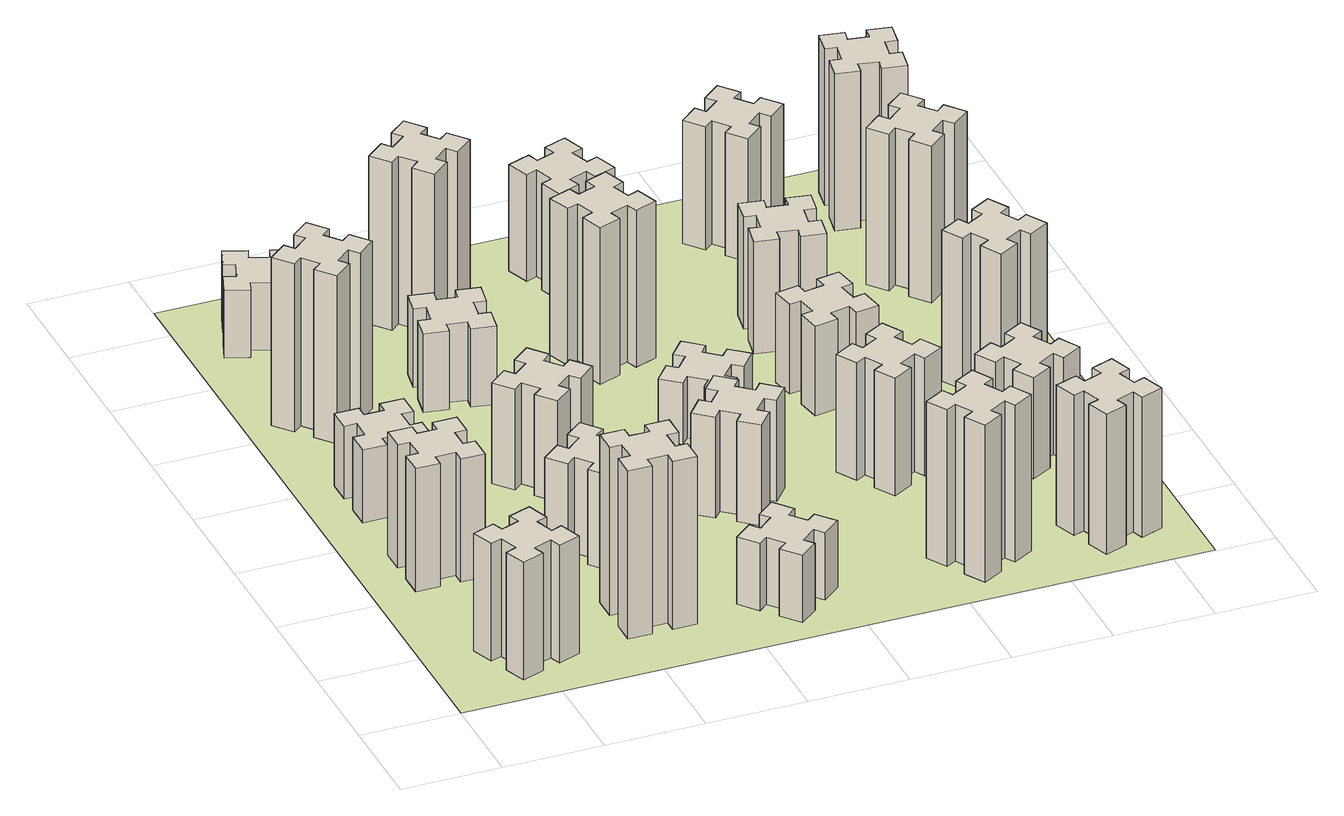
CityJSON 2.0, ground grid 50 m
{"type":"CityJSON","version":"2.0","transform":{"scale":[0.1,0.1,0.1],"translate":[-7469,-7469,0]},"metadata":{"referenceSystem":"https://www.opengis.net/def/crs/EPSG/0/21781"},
"CityObjects":{
"building1":{"type":"Building","attributes":{"class":"1000","function":"1000","usage":"1000","yearOfConstruction":2016,"roofType":"1000","measuredHeight":63,"storeysAboveGround":30,"storeysBelowGround":0},"geometry":[{"type":"Solid","lod":"1","boundaries":[[[[0,1,2,3,4,5,6,7,8,9,10,11,12,13,14,15,16,17,18,19]],[[17,16,20,21]],[[16,15,22,20]],[[15,14,23,22]],[[14,13,24,23]],[[13,12,25,24]],[[12,11,26,25]],[[11,10,27,26]],[[10,9,28,27]],[[9,8,29,28]],[[8,7,30,29]],[[7,6,31,30]],[[6,5,32,31]],[[5,4,33,32]],[[4,3,34,33]],[[3,2,35,34]],[[2,1,36,35]],[[1,0,37,36]],[[0,19,38,37]],[[19,18,39,38]],[[18,17,21,39]],[[24,25,26,27,28,29,30,31,32,33,34,35,36,37,38,39,21,20,22,23]]]]}]},
"building2":{"type":"Building","attributes":{"class":"1000","function":"1000","usage":"1000","yearOfConstruction":2016,"roofType":"1000","measuredHeight":66,"storeysAboveGround":30,"storeysBelowGround":0},"geometry":[{"type":"Solid","lod":"1","boundaries":[[[[40,41,42,43,44,45,46,47,48,49,50,51,52,53,54,55,56,57,58,59]],[[57,56,60,61]],[[56,55,62,60]],[[55,54,63,62]],[[54,53,64,63]],[[53,52,65,64]],[[52,51,66,65]],[[51,50,67,66]],[[50,49,68,67]],[[49,48,69,68]],[[48,47,70,69]],[[47,46,71,70]],[[46,45,72,71]],[[45,44,73,72]],[[44,43,74,73]],[[43,42,75,74]],[[42,41,76,75]],[[41,40,77,76]],[[40,59,78,77]],[[59,58,79,78]],[[58,57,61,79]],[[64,65,66,67,68,69,70,71,72,73,74,75,76,77,78,79,61,60,62,63]]]]}]},
"building3":{"type":"Building","attributes":{"class":"1000","function":"1000","usage":"1000","yearOfConstruction":2016,"roofType":"1000","measuredHeight":39,"storeysAboveGround":30,"storeysBelowGround":0},"geometry":[{"type":"Solid","lod":"1","boundaries":[[[[80,81,82,83,84,85,86,87,88,89,90,91,92,93,94,95,96,97,98,99]],[[97,96,100,101]],[[96,95,102,100]],[[95,94,103,102]],[[94,93,104,103]],[[93,92,105,104]],[[92,91,106,105]],[[91,90,107,106]],[[90,89,108,107]],[[89,88,109,108]],[[88,87,110,109]],[[87,86,111,110]],[[86,85,112,111]],[[85,84,113,112]],[[84,83,114,113]],[[83,82,115,114]],[[82,81,116,115]],[[81,80,117,116]],[[80,99,118,117]],[[99,98,119,118]],[[98,97,101,119]],[[104,105,106,107,108,109,110,111,112,113,114,115,116,117,118,119,101,100,102,103]]]]}]},
"building4":{"type":"Building","attributes":{"class":"1000","function":"1000","usage":"1000","yearOfConstruction":2016,"roofType":"1000","measuredHeight":90,"storeysAboveGround":30,"storeysBelowGround":0},"geometry":[{"type":"Solid","lod":"1","boundaries":[[[[120,121,122,123,124,125,126,127,128,129,130,131,132,133,134,135,136,137,138,139]],[[137,136,140,141]],[[136,135,142,140]],[[135,134,143,142]],[[134,133,144,143]],[[133,132,145,144]],[[132,131,146,145]],[[131,130,147,146]],[[130,129,148,147]],[[129,128,149,148]],[[128,127,150,149]],[[127,126,151,150]],[[126,125,152,151]],[[125,124,153,152]],[[124,123,154,153]],[[123,122,155,154]],[[122,121,156,155]],[[121,120,157,156]],[[120,139,158,157]],[[139,138,159,158]],[[138,137,141,159]],[[144,145,146,147,148,149,150,151,152,153,154,155,156,157,158,159,141,140,142,143]]]]}]},
"building5":{"type":"Building","attributes":{"class":"1000","function":"1000","usage":"1000","yearOfConstruction":2016,"roofType":"1000","measuredHeight":90,"storeysAboveGround":30,"storeysBelowGround":0},"geometry":[{"type":"Solid","lod":"1","boundaries":[[[[160,161,162,163,164,165,166,167,168,169,170,171,172,173,174,175,176,177,178,179]],[[177,176,180,181]],[[176,175,182,180]],[[175,174,183,182]],[[174,173,184,183]],[[173,172,185,184]],[[172,171,186,185]],[[171,170,187,186]],[[170,169,188,187]],[[169,168,189,188]],[[168,167,190,189]],[[167,166,191,190]],[[166,165,192,191]],[[165,164,193,192]],[[164,163,194,193]],[[163,162,195,194]],[[162,161,196,195]],[[161,160,197,196]],[[160,179,198,197]],[[179,178,199,198]],[[178,177,181,199]],[[184,185,186,187,188,189,190,191,192,193,194,195,196,197,198,199,181,180,182,183]]]]}]},
"building6":{"type":"Building","attributes":{"class":"1000","function":"1000","usage":"1000","yearOfConstruction":2016,"roofType":"1000","measuredHeight":36,"storeysAboveGround":30,"storeysBelowGround":0},"geometry":[{"type":"Solid","lod":"1","boundaries":[[[[200,201,202,203,204,205,206,207,208,209,210,211,212,213,214,215,216,217,218,219]],[[217,216,220,221]],[[216,215,222,220]],[[215,214,223,222]],[[214,213,224,223]],[[213,212,225,224]],[[212,211,226,225]],[[211,210,227,226]],[[210,209,228,227]],[[209,208,229,228]],[[208,207,230,229]],[[207,206,231,230]],[[206,205,232,231]],[[205,204,233,232]],[[204,203,234,233]],[[203,202,235,234]],[[202,201,236,235]],[[201,200,237,236]],[[200,219,238,237]],[[219,218,239,238]],[[218,217,221,239]],[[224,225,226,227,228,229,230,231,232,233,234,235,236,237,238,239,221,220,222,223]]]]}]},
"building7":{"type":"Building","attributes":{"class":"1000","function":"1000","usage":"1000","yearOfConstruction":2016,"roofType":"1000","measuredHeight":51,"storeysAboveGround":30,"storeysBelowGround":0},"geometry":[{"type":"Solid","lod":"1","boundaries":[[[[240,241,242,243,244,245,246,247,248,249,250,251,252,253,254,255,256,257,258,259]],[[257,256,260,261]],[[256,255,262,260]],[[255,254,263,262]],[[254,253,264,263]],[[253,252,265,264]],[[252,251,266,265]],[[251,250,267,266]],[[250,249,268,267]],[[249,248,269,268]],[[248,247,270,269]],[[247,246,271,270]],[[246,245,272,271]],[[245,244,273,272]],[[244,243,274,273]],[[243,242,275,274]],[[242,241,276,275]],[[241,240,277,276]],[[240,259,278,277]],[[259,258,279,278]],[[258,257,261,279]],[[264,265,266,267,268,269,270,271,272,273,274,275,276,277,278,279,261,260,262,263]]]]}]},
"building8":{"type":"Building","attributes":{"class":"1000","function":"1000","usage":"1000","yearOfConstruction":2016,"roofType":"1000","measuredHeight":54,"storeysAboveGround":30,"storeysBelowGround":0},"geometry":[{"type":"Solid","lod":"1","boundaries":[[[[280,281,282,283,284,285,286,287,288,289,290,291,292,293,294,295,296,297,298,299]],[[297,296,300,301]],[[296,295,302,300]],[[295,294,303,302]],[[294,293,304,303]],[[293,292,305,304]],[[292,291,306,305]],[[291,290,307,306]],[[290,289,308,307]],[[289,288,309,308]],[[288,287,310,309]],[[287,286,311,310]],[[286,285,312,311]],[[285,284,313,312]],[[284,283,314,313]],[[283,282,315,314]],[[282,281,316,315]],[[281,280,317,316]],[[280,299,318,317]],[[299,298,319,318]],[[298,297,301,319]],[[304,305,306,307,308,309,310,311,312,313,314,315,316,317,318,319,301,300,302,303]]]]}]},
"building9":{"type":"Building","attributes":{"class":"1000","function":"1000","usage":"1000","yearOfConstruction":2016,"roofType":"1000","measuredHeight":42,"storeysAboveGround":30,"storeysBelowGround":0},"geometry":[{"type":"Solid","lod":"1","boundaries":[[[[320,321,322,323,324,325,326,327,328,329,330,331,332,333,334,335,336,337,338,339]],[[337,336,340,341]],[[336,335,342,340]],[[335,334,343,342]],[[334,333,344,343]],[[333,332,345,344]],[[332,331,346,345]],[[331,330,347,346]],[[330,329,348,347]],[[329,328,349,348]],[[328,327,350,349]],[[327,326,351,350]],[[326,325,352,351]],[[325,324,353,352]],[[324,323,354,353]],[[323,322,355,354]],[[322,321,356,355]],[[321,320,357,356]],[[320,339,358,357]],[[339,338,359,358]],[[338,337,341,359]],[[344,345,346,347,348,349,350,351,352,353,354,355,356,357,358,359,341,340,342,343]]]]}]},
"building10":{"type":"Building","attributes":{"class":"1000","function":"1000","usage":"1000","yearOfConstruction":2016,"roofType":"1000","measuredHeight":36,"storeysAboveGround":30,"storeysBelowGround":0},"geometry":[{"type":"Solid","lod":"1","boundaries":[[[[360,361,362,363,364,365,366,367,368,369,370,371,372,373,374,375,376,377,378,379]],[[377,376,380,381]],[[376,375,382,380]],[[375,374,383,382]],[[374,373,384,383]],[[373,372,385,384]],[[372,371,386,385]],[[371,370,387,386]],[[370,369,388,387]],[[369,368,389,388]],[[368,367,390,389]],[[367,366,391,390]],[[366,365,392,391]],[[365,364,393,392]],[[364,363,394,393]],[[363,362,395,394]],[[362,361,396,395]],[[361,360,397,396]],[[360,379,398,397]],[[379,378,399,398]],[[378,377,381,399]],[[384,385,386,387,388,389,390,391,392,393,394,395,396,397,398,399,381,380,382,383]]]]}]},
"building11":{"type":"Building","attributes":{"class":"1000","function":"1000","usage":"1000","yearOfConstruction":2016,"roofType":"1000","measuredHeight":90,"storeysAboveGround":30,"storeysBelowGround":0},"geometry":[{"type":"Solid","lod":"1","boundaries":[[[[400,401,402,403,404,405,406,407,408,409,410,411,412,413,414,415,416,417,418,419]],[[417,416,420,421]],[[416,415,422,420]],[[415,414,423,422]],[[414,413,424,423]],[[413,412,425,424]],[[412,411,426,425]],[[411,410,427,426]],[[410,409,428,427]],[[409,408,429,428]],[[408,407,430,429]],[[407,406,431,430]],[[406,405,432,431]],[[405,404,433,432]],[[404,403,434,433]],[[403,402,435,434]],[[402,401,436,435]],[[401,400,437,436]],[[400,419,438,437]],[[419,418,439,438]],[[418,417,421,439]],[[424,425,426,427,428,429,430,431,432,433,434,435,436,437,438,439,421,420,422,423]]]]}]},
"building12":{"type":"Building","attributes":{"class":"1000","function":"1000","usage":"1000","yearOfConstruction":2016,"roofType":"1000","measuredHeight":54,"storeysAboveGround":30,"storeysBelowGround":0},"geometry":[{"type":"Solid","lod":"1","boundaries":[[[[440,441,442,443,444,445,446,447,448,449,450,451,452,453,454,455,456,457,458,459]],[[457,456,460,461]],[[456,455,462,460]],[[455,454,463,462]],[[454,453,464,463]],[[453,452,465,464]],[[452,451,466,465]],[[451,450,467,466]],[[450,449,468,467]],[[449,448,469,468]],[[448,447,470,469]],[[447,446,471,470]],[[446,445,472,471]],[[445,444,473,472]],[[444,443,474,473]],[[443,442,475,474]],[[442,441,476,475]],[[441,440,477,476]],[[440,459,478,477]],[[459,458,479,478]],[[458,457,461,479]],[[464,465,466,467,468,469,470,471,472,473,474,475,476,477,478,479,461,460,462,463]]]]}]},
"building13":{"type":"Building","attributes":{"class":"1000","function":"1000","usage":"1000","yearOfConstruction":2016,"roofType":"1000","measuredHeight":33,"storeysAboveGround":30,"storeysBelowGround":0},"geometry":[{"type":"Solid","lod":"1","boundaries":[[[[480,481,482,483,484,485,486,487,488,489,490,491,492,493,494,495,496,497,498,499]],[[497,496,500,501]],[[496,495,502,500]],[[495,494,503,502]],[[494,493,504,503]],[[493,492,505,504]],[[492,491,506,505]],[[491,490,507,506]],[[490,489,508,507]],[[489,488,509,508]],[[488,487,510,509]],[[487,486,511,510]],[[486,485,512,511]],[[485,484,513,512]],[[484,483,514,513]],[[483,482,515,514]],[[482,481,516,515]],[[481,480,517,516]],[[480,499,518,517]],[[499,498,519,518]],[[498,497,501,519]],[[504,505,506,507,508,509,510,511,512,513,514,515,516,517,518,519,501,500,502,503]]]]}]},
"building14":{"type":"Building","attributes":{"class":"1000","function":"1000","usage":"1000","yearOfConstruction":2016,"roofType":"1000","measuredHeight":84,"storeysAboveGround":30,"storeysBelowGround":0},"geometry":[{"type":"Solid","lod":"1","boundaries":[[[[520,521,522,523,524,525,526,527,528,529,530,531,532,533,534,535,536,537,538,539]],[[537,536,540,541]],[[536,535,542,540]],[[535,534,543,542]],[[534,533,544,543]],[[533,532,545,544]],[[532,531,546,545]],[[531,530,547,546]],[[530,529,548,547]],[[529,528,549,548]],[[528,527,550,549]],[[527,526,551,550]],[[526,525,552,551]],[[525,524,553,552]],[[524,523,554,553]],[[523,522,555,554]],[[522,521,556,555]],[[521,520,557,556]],[[520,539,558,557]],[[539,538,559,558]],[[538,537,541,559]],[[544,545,546,547,548,549,550,551,552,553,554,555,556,557,558,559,541,540,542,543]]]]}]},
"building15":{"type":"Building","attributes":{"class":"1000","function":"1000","usage":"1000","yearOfConstruction":2016,"roofType":"1000","measuredHeight":84,"storeysAboveGround":30,"storeysBelowGround":0},"geometry":[{"type":"Solid","lod":"1","boundaries":[[[[560,561,562,563,564,565,566,567,568,569,570,571,572,573,574,575,576,577,578,579]],[[577,576,580,581]],[[576,575,582,580]],[[575,574,583,582]],[[574,573,584,583]],[[573,572,585,584]],[[572,571,586,585]],[[571,570,587,586]],[[570,569,588,587]],[[569,568,589,588]],[[568,567,590,589]],[[567,566,591,590]],[[566,565,592,591]],[[565,564,593,592]],[[564,563,594,593]],[[563,562,595,594]],[[562,561,596,595]],[[561,560,597,596]],[[560,579,598,597]],[[579,578,599,598]],[[578,577,581,599]],[[584,585,586,587,588,589,590,591,592,593,594,595,596,597,598,599,581,580,582,583]]]]}]},
"building16":{"type":"Building","attributes":{"class":"1000","function":"1000","usage":"1000","yearOfConstruction":2016,"roofType":"1000","measuredHeight":57,"storeysAboveGround":30,"storeysBelowGround":0},"geometry":[{"type":"Solid","lod":"1","boundaries":[[[[600,601,602,603,604,605,606,607,608,609,610,611,612,613,614,615,616,617,618,619]],[[617,616,620,621]],[[616,615,622,620]],[[615,614,623,622]],[[614,613,624,623]],[[613,612,625,624]],[[612,611,626,625]],[[611,610,627,626]],[[610,609,628,627]],[[609,608,629,628]],[[608,607,630,629]],[[607,606,631,630]],[[606,605,632,631]],[[605,604,633,632]],[[604,603,634,633]],[[603,602,635,634]],[[602,601,636,635]],[[601,600,637,636]],[[600,619,638,637]],[[619,618,639,638]],[[618,617,621,639]],[[624,625,626,627,628,629,630,631,632,633,634,635,636,637,638,639,621,620,622,623]]]]}]},
"building17":{"type":"Building","attributes":{"class":"1000","function":"1000","usage":"1000","yearOfConstruction":2016,"roofType":"1000","measuredHeight":63,"storeysAboveGround":30,"storeysBelowGround":0},"geometry":[{"type":"Solid","lod":"1","boundaries":[[[[640,641,642,643,644,645,646,647,648,649,650,651,652,653,654,655,656,657,658,659]],[[657,656,660,661]],[[656,655,662,660]],[[655,654,663,662]],[[654,653,664,663]],[[653,652,665,664]],[[652,651,666,665]],[[651,650,667,666]],[[650,649,668,667]],[[649,648,669,668]],[[648,647,670,669]],[[647,646,671,670]],[[646,645,672,671]],[[645,644,673,672]],[[644,643,674,673]],[[643,642,675,674]],[[642,641,676,675]],[[641,640,677,676]],[[640,659,678,677]],[[659,658,679,678]],[[658,657,661,679]],[[664,665,666,667,668,669,670,671,672,673,674,675,676,677,678,679,661,660,662,663]]]]}]},
"building18":{"type":"Building","attributes":{"class":"1000","function":"1000","usage":"1000","yearOfConstruction":2016,"roofType":"1000","measuredHeight":48,"storeysAboveGround":30,"storeysBelowGround":0},"geometry":[{"type":"Solid","lod":"1","boundaries":[[[[680,681,682,683,684,685,686,687,688,689,690,691,692,693,694,695,696,697,698,699]],[[697,696,700,701]],[[696,695,702,700]],[[695,694,703,702]],[[694,693,704,703]],[[693,692,705,704]],[[692,691,706,705]],[[691,690,707,706]],[[690,689,708,707]],[[689,688,709,708]],[[688,687,710,709]],[[687,686,711,710]],[[686,685,712,711]],[[685,684,713,712]],[[684,683,714,713]],[[683,682,715,714]],[[682,681,716,715]],[[681,680,717,716]],[[680,699,718,717]],[[699,698,719,718]],[[698,697,701,719]],[[704,705,706,707,708,709,710,711,712,713,714,715,716,717,718,719,701,700,702,703]]]]}]},
"building19":{"type":"Building","attributes":{"class":"1000","function":"1000","usage":"1000","yearOfConstruction":2016,"roofType":"1000","measuredHeight":60,"storeysAboveGround":30,"storeysBelowGround":0},"geometry":[{"type":"Solid","lod":"1","boundaries":[[[[720,721,722,723,724,725,726,727,728,729,730,731,732,733,734,735,736,737,738,739]],[[737,736,740,741]],[[736,735,742,740]],[[735,734,743,742]],[[734,733,744,743]],[[733,732,745,744]],[[732,731,746,745]],[[731,730,747,746]],[[730,729,748,747]],[[729,728,749,748]],[[728,727,750,749]],[[727,726,751,750]],[[726,725,752,751]],[[725,724,753,752]],[[724,723,754,753]],[[723,722,755,754]],[[722,721,756,755]],[[721,720,757,756]],[[720,739,758,757]],[[739,738,759,758]],[[738,737,741,759]],[[744,745,746,747,748,749,750,751,752,753,754,755,756,757,758,759,741,740,742,743]]]]}]},
"building20":{"type":"Building","attributes":{"class":"1000","function":"1000","usage":"1000","yearOfConstruction":2016,"roofType":"1000","measuredHeight":75,"storeysAboveGround":30,"storeysBelowGround":0},"geometry":[{"type":"Solid","lod":"1","boundaries":[[[[760,761,762,763,764,765,766,767,768,769,770,771,772,773,774,775,776,777,778,779]],[[777,776,780,781]],[[776,775,782,780]],[[775,774,783,782]],[[774,773,784,783]],[[773,772,785,784]],[[772,771,786,785]],[[771,770,787,786]],[[770,769,788,787]],[[769,768,789,788]],[[768,767,790,789]],[[767,766,791,790]],[[766,765,792,791]],[[765,764,793,792]],[[764,763,794,793]],[[763,762,795,794]],[[762,761,796,795]],[[761,760,797,796]],[[760,779,798,797]],[[779,778,799,798]],[[778,777,781,799]],[[784,785,786,787,788,789,790,791,792,793,794,795,796,797,798,799,781,780,782,783]]]]}]},
"building21":{"type":"Building","attributes":{"class":"1000","function":"1000","usage":"1000","yearOfConstruction":2016,"roofType":"1000","measuredHeight":54,"storeysAboveGround":30,"storeysBelowGround":0},"geometry":[{"type":"Solid","lod":"1","boundaries":[[[[800,801,802,803,804,805,806,807,808,809,810,811,812,813,814,815,816,817,818,819]],[[817,816,820,821]],[[816,815,822,820]],[[815,814,823,822]],[[814,813,824,823]],[[813,812,825,824]],[[812,811,826,825]],[[811,810,827,826]],[[810,809,828,827]],[[809,808,829,828]],[[808,807,830,829]],[[807,806,831,830]],[[806,805,832,831]],[[805,804,833,832]],[[804,803,834,833]],[[803,802,835,834]],[[802,801,836,835]],[[801,800,837,836]],[[800,819,838,837]],[[819,818,839,838]],[[818,817,821,839]],[[824,825,826,827,828,829,830,831,832,833,834,835,836,837,838,839,821,820,822,823]]]]}]},
"building22":{"type":"Building","attributes":{"class":"1000","function":"1000","usage":"1000","yearOfConstruction":2016,"roofType":"1000","measuredHeight":66,"storeysAboveGround":30,"storeysBelowGround":0},"geometry":[{"type":"Solid","lod":"1","boundaries":[[[[840,841,842,843,844,845,846,847,848,849,850,851,852,853,854,855,856,857,858,859]],[[857,856,860,861]],[[856,855,862,860]],[[855,854,863,862]],[[854,853,864,863]],[[853,852,865,864]],[[852,851,866,865]],[[851,850,867,866]],[[850,849,868,867]],[[849,848,869,868]],[[848,847,870,869]],[[847,846,871,870]],[[846,845,872,871]],[[845,844,873,872]],[[844,843,874,873]],[[843,842,875,874]],[[842,841,876,875]],[[841,840,877,876]],[[840,859,878,877]],[[859,858,879,878]],[[858,857,861,879]],[[864,865,866,867,868,869,870,871,872,873,874,875,876,877,878,879,861,860,862,863]]]]}]},
"building23":{"type":"Building","attributes":{"class":"1000","function":"1000","usage":"1000","yearOfConstruction":2016,"roofType":"1000","measuredHeight":81,"storeysAboveGround":30,"storeysBelowGround":0},"geometry":[{"type":"Solid","lod":"1","boundaries":[[[[880,881,882,883,884,885,886,887,888,889,890,891,892,893,894,895,896,897,898,899]],[[897,896,900,901]],[[896,895,902,900]],[[895,894,903,902]],[[894,893,904,903]],[[893,892,905,904]],[[892,891,906,905]],[[891,890,907,906]],[[890,889,908,907]],[[889,888,909,908]],[[888,887,910,909]],[[887,886,911,910]],[[886,885,912,911]],[[885,884,913,912]],[[884,883,914,913]],[[883,882,915,914]],[[882,881,916,915]],[[881,880,917,916]],[[880,899,918,917]],[[899,898,919,918]],[[898,897,901,919]],[[904,905,906,907,908,909,910,911,912,913,914,915,916,917,918,919,901,900,902,903]]]]}]},
"building24":{"type":"Building","attributes":{"class":"1000","function":"1000","usage":"1000","yearOfConstruction":2016,"roofType":"1000","measuredHeight":84,"storeysAboveGround":30,"storeysBelowGround":0},"geometry":[{"type":"Solid","lod":"1","boundaries":[[[[920,921,922,923,924,925,926,927,928,929,930,931,932,933,934,935,936,937,938,939]],[[937,936,940,941]],[[936,935,942,940]],[[935,934,943,942]],[[934,933,944,943]],[[933,932,945,944]],[[932,931,946,945]],[[931,930,947,946]],[[930,929,948,947]],[[929,928,949,948]],[[928,927,950,949]],[[927,926,951,950]],[[926,925,952,951]],[[925,924,953,952]],[[924,923,954,953]],[[923,922,955,954]],[[922,921,956,955]],[[921,920,957,956]],[[920,939,958,957]],[[939,938,959,958]],[[938,937,941,959]],[[944,945,946,947,948,949,950,951,952,953,954,955,956,957,958,959,941,940,942,943]]]]}]},
"building25":{"type":"Building","attributes":{"class":"1000","function":"1000","usage":"1000","yearOfConstruction":2016,"roofType":"1000","measuredHeight":84,"storeysAboveGround":30,"storeysBelowGround":0},"geometry":[{"type":"Solid","lod":"1","boundaries":[[[[960,961,962,963,964,965,966,967,968,969,970,971,972,973,974,975,976,977,978,979]],[[977,976,980,981]],[[976,975,982,980]],[[975,974,983,982]],[[974,973,984,983]],[[973,972,985,984]],[[972,971,986,985]],[[971,970,987,986]],[[970,969,988,987]],[[969,968,989,988]],[[968,967,990,989]],[[967,966,991,990]],[[966,965,992,991]],[[965,964,993,992]],[[964,963,994,993]],[[963,962,995,994]],[[962,961,996,995]],[[961,960,997,996]],[[960,979,998,997]],[[979,978,999,998]],[[978,977,981,999]],[[984,985,986,987,988,989,990,991,992,993,994,995,996,997,998,999,981,980,982,983]]]]}]},
"landuse1":{"type":"LandUse","attributes":{"name":"plot1","function":"1010"},"geometry":[{"type":"MultiSurface","lod":"1","boundaries":[[[1000,1001,1002,1003]]]}]}
},
"vertices":[
[355,385,0],[389,291,0],[333,270,0],[374,157,0],[487,199,0],[466,255,0],[560,289,0],[580,233,0],[693,274,0],[652,387,0],[596,366,0],[562,460,0],[618,480,0],[577,593,0],[464,552,0],[485,496,0],[391,462,0],[370,518,0],[257,477,0],[299,364,0],[391,462,630],[370,518,630],[485,496,630],[464,552,630],[577,593,630],[618,480,630],[562,460,630],[596,366,630],[652,387,630],[693,274,630],[580,233,630],[560,289,630],[466,255,630],[487,199,630],[374,157,630],[333,270,630],[389,291,630],[355,385,630],[299,364,630],[257,477,630],
[325,1105,0],[425,1105,0],[425,1045,0],[545,1045,0],[545,1165,0],[485,1165,0],[485,1265,0],[545,1265,0],[545,1385,0],[425,1385,0],[425,1325,0],[325,1325,0],[325,1385,0],[205,1385,0],[205,1265,0],[265,1265,0],[265,1165,0],[205,1165,0],[205,1045,0],[325,1045,0],[265,1165,660],[205,1165,660],[265,1265,660],[205,1265,660],[205,1385,660],[325,1385,660],[325,1325,660],[425,1325,660],[425,1385,660],[545,1385,660],[545,1265,660],[485,1265,660],[485,1165,660],[545,1165,660],[545,1045,660],[425,1045,660],[425,1105,660],[325,1105,660],[325,1045,660],[205,1045,660],
[425,1965,0],[325,1965,0],[325,2025,0],[205,2025,0],[205,1905,0],[265,1905,0],[265,1805,0],[205,1805,0],[205,1685,0],[325,1685,0],[325,1745,0],[425,1745,0],[425,1685,0],[545,1685,0],[545,1805,0],[485,1805,0],[485,1905,0],[545,1905,0],[545,2025,0],[425,2025,0],[485,1905,390],[545,1905,390],[485,1805,390],[545,1805,390],[545,1685,390],[425,1685,390],[425,1745,390],[325,1745,390],[325,1685,390],[205,1685,390],[205,1805,390],[265,1805,390],[265,1905,390],[205,1905,390],[205,2025,390],[325,2025,390],[325,1965,390],[425,1965,390],[425,2025,390],[545,2025,390],
[492,2628,0],[427,2704,0],[473,2743,0],[396,2835,0],[304,2758,0],[343,2712,0],[266,2647,0],[228,2693,0],[136,2616,0],[213,2524,0],[259,2563,0],[323,2486,0],[277,2448,0],[354,2356,0],[446,2433,0],[408,2479,0],[484,2543,0],[523,2497,0],[615,2574,0],[538,2666,0],[484,2543,900],[523,2497,900],[408,2479,900],[446,2433,900],[354,2356,900],[277,2448,900],[323,2486,900],[259,2563,900],[213,2524,900],[136,2616,900],[228,2693,900],[266,2647,900],[343,2712,900],[304,2758,900],[396,2835,900],[473,2743,900],[427,2704,900],[492,2628,900],[538,2666,900],[615,2574,900],
[1165,585,0],[1065,585,0],[1065,645,0],[945,645,0],[945,525,0],[1005,525,0],[1005,425,0],[945,425,0],[945,305,0],[1065,305,0],[1065,365,0],[1165,365,0],[1165,305,0],[1285,305,0],[1285,425,0],[1225,425,0],[1225,525,0],[1285,525,0],[1285,645,0],[1165,645,0],[1225,525,900],[1285,525,900],[1225,425,900],[1285,425,900],[1285,305,900],[1165,305,900],[1165,365,900],[1065,365,900],[1065,305,900],[945,305,900],[945,425,900],[1005,425,900],[1005,525,900],[945,525,900],[945,645,900],[1065,645,900],[1065,585,900],[1165,585,900],[1165,645,900],[1285,645,900],
[462,3251,0],[496,3345,0],[552,3324,0],[593,3437,0],[480,3478,0],[460,3422,0],[366,3456,0],[387,3512,0],[274,3553,0],[233,3440,0],[289,3420,0],[255,3326,0],[199,3347,0],[157,3234,0],[270,3193,0],[291,3249,0],[385,3215,0],[364,3159,0],[477,3117,0],[518,3230,0],[385,3215,360],[364,3159,360],[291,3249,360],[270,3193,360],[157,3234,360],[199,3347,360],[255,3326,360],[289,3420,360],[233,3440,360],[274,3553,360],[387,3512,360],[366,3456,360],[460,3422,360],[480,3478,360],[593,3437,360],[552,3324,360],[496,3345,360],[462,3251,360],[518,3230,360],[477,3117,360],
[1083,1232,0],[1006,1167,0],[968,1213,0],[876,1136,0],[953,1044,0],[999,1083,0],[1063,1006,0],[1017,968,0],[1094,876,0],[1186,953,0],[1148,999,0],[1224,1063,0],[1263,1017,0],[1355,1094,0],[1278,1186,0],[1232,1148,0],[1167,1224,0],[1213,1263,0],[1136,1355,0],[1044,1278,0],[1167,1224,510],[1213,1263,510],[1232,1148,510],[1278,1186,510],[1355,1094,510],[1263,1017,510],[1224,1063,510],[1148,999,510],[1186,953,510],[1094,876,510],[1017,968,510],[1063,1006,510],[999,1083,510],[953,1044,510],[876,1136,510],[968,1213,510],[1006,1167,510],[1083,1232,510],[1044,1278,510],[1136,1355,510],
[1232,1788,0],[1167,1864,0],[1213,1903,0],[1136,1995,0],[1044,1918,0],[1083,1872,0],[1006,1807,0],[968,1853,0],[876,1776,0],[953,1684,0],[999,1723,0],[1063,1646,0],[1017,1608,0],[1094,1516,0],[1186,1593,0],[1148,1639,0],[1224,1703,0],[1263,1657,0],[1355,1734,0],[1278,1826,0],[1224,1703,540],[1263,1657,540],[1148,1639,540],[1186,1593,540],[1094,1516,540],[1017,1608,540],[1063,1646,540],[999,1723,540],[953,1684,540],[876,1776,540],[968,1853,540],[1006,1807,540],[1083,1872,540],[1044,1918,540],[1136,1995,540],[1213,1903,540],[1167,1864,540],[1232,1788,540],[1278,1826,540],[1355,1734,540],
[1115,2527,0],[1132,2625,0],[1191,2615,0],[1212,2733,0],[1094,2754,0],[1084,2695,0],[985,2712,0],[996,2771,0],[877,2792,0],[857,2674,0],[916,2664,0],[898,2565,0],[839,2576,0],[818,2457,0],[937,2437,0],[947,2496,0],[1045,2478,0],[1035,2419,0],[1153,2398,0],[1174,2517,0],[1045,2478,420],[1035,2419,420],[947,2496,420],[937,2437,420],[818,2457,420],[839,2576,420],[898,2565,420],[916,2664,420],[857,2674,420],[877,2792,420],[996,2771,420],[985,2712,420],[1084,2695,420],[1094,2754,420],[1212,2733,420],[1191,2615,420],[1132,2625,420],[1115,2527,420],[1174,2517,420],[1153,2398,420],
[1723,492,0],[1646,427,0],[1608,473,0],[1516,396,0],[1593,304,0],[1639,343,0],[1703,266,0],[1657,228,0],[1734,136,0],[1826,213,0],[1788,259,0],[1864,323,0],[1903,277,0],[1995,354,0],[1918,446,0],[1872,408,0],[1807,484,0],[1853,523,0],[1776,615,0],[1684,538,0],[1807,484,360],[1853,523,360],[1872,408,360],[1918,446,360],[1995,354,360],[1903,277,360],[1864,323,360],[1788,259,360],[1826,213,360],[1734,136,360],[1657,228,360],[1703,266,360],[1639,343,360],[1593,304,360],[1516,396,360],[1608,473,360],[1646,427,360],[1723,492,360],[1684,538,360],[1776,615,360],
[999,3203,0],[1063,3126,0],[1017,3088,0],[1094,2996,0],[1186,3073,0],[1148,3119,0],[1224,3183,0],[1263,3137,0],[1355,3214,0],[1278,3306,0],[1232,3268,0],[1167,3344,0],[1213,3383,0],[1136,3475,0],[1044,3398,0],[1083,3352,0],[1006,3287,0],[968,3333,0],[876,3256,0],[953,3164,0],[1006,3287,900],[968,3333,900],[1083,3352,900],[1044,3398,900],[1136,3475,900],[1213,3383,900],[1167,3344,900],[1232,3268,900],[1278,3306,900],[1355,3214,900],[1263,3137,900],[1224,3183,900],[1148,3119,900],[1186,3073,900],[1094,2996,900],[1017,3088,900],[1063,3126,900],[999,3203,900],[953,3164,900],[876,3256,900],
[1907,1106,0],[1972,1183,0],[2018,1144,0],[2095,1236,0],[2003,1313,0],[1964,1267,0],[1888,1332,0],[1926,1378,0],[1834,1455,0],[1757,1363,0],[1803,1324,0],[1739,1248,0],[1693,1286,0],[1616,1194,0],[1708,1117,0],[1746,1163,0],[1823,1099,0],[1784,1053,0],[1876,976,0],[1953,1068,0],[1823,1099,540],[1784,1053,540],[1746,1163,540],[1708,1117,540],[1616,1194,540],[1693,1286,540],[1739,1248,540],[1803,1324,540],[1757,1363,540],[1834,1455,540],[1926,1378,540],[1888,1332,540],[1964,1267,540],[2003,1313,540],[2095,1236,540],[2018,1144,540],[1972,1183,540],[1907,1106,540],[1953,1068,540],[1876,976,540],
[2007,1746,0],[2072,1823,0],[2118,1784,0],[2195,1876,0],[2103,1953,0],[2064,1907,0],[1988,1972,0],[2026,2018,0],[1934,2095,0],[1857,2003,0],[1903,1964,0],[1839,1888,0],[1793,1926,0],[1716,1834,0],[1808,1757,0],[1846,1803,0],[1923,1739,0],[1884,1693,0],[1976,1616,0],[2053,1708,0],[1923,1739,330],[1884,1693,330],[1846,1803,330],[1808,1757,330],[1716,1834,330],[1793,1926,330],[1839,1888,330],[1903,1964,330],[1857,2003,330],[1934,2095,330],[2026,2018,330],[1988,1972,330],[2064,1907,330],[2103,1953,330],[2195,1876,330],[2118,1784,330],[2072,1823,330],[2007,1746,330],[2053,1708,330],[1976,1616,330],
[1876,2586,0],[1842,2680,0],[1898,2700,0],[1857,2813,0],[1744,2772,0],[1765,2716,0],[1671,2682,0],[1650,2738,0],[1537,2697,0],[1579,2584,0],[1635,2605,0],[1669,2511,0],[1613,2490,0],[1654,2377,0],[1767,2419,0],[1746,2475,0],[1840,2509,0],[1860,2453,0],[1973,2494,0],[1932,2607,0],[1840,2509,840],[1860,2453,840],[1746,2475,840],[1767,2419,840],[1654,2377,840],[1613,2490,840],[1669,2511,840],[1635,2605,840],[1579,2584,840],[1537,2697,840],[1650,2738,840],[1671,2682,840],[1765,2716,840],[1744,2772,840],[1857,2813,840],[1898,2700,840],[1842,2680,840],[1876,2586,840],[1932,2607,840],[1973,2494,840],
[2575,364,0],[2625,277,0],[2573,247,0],[2633,143,0],[2737,203,0],[2707,255,0],[2794,305,0],[2824,253,0],[2928,313,0],[2868,417,0],[2816,387,0],[2766,474,0],[2818,504,0],[2758,608,0],[2654,548,0],[2684,496,0],[2597,446,0],[2567,498,0],[2463,438,0],[2523,334,0],[2597,446,840],[2567,498,840],[2684,496,840],[2654,548,840],[2758,608,840],[2818,504,840],[2766,474,840],[2816,387,840],[2868,417,840],[2928,313,840],[2824,253,840],[2794,305,840],[2707,255,840],[2737,203,840],[2633,143,840],[2573,247,840],[2625,277,840],[2575,364,840],[2523,334,840],[2463,438,840],
[1846,3215,0],[1940,3249,0],[1960,3193,0],[2073,3234,0],[2032,3347,0],[1976,3326,0],[1942,3420,0],[1998,3440,0],[1957,3553,0],[1844,3512,0],[1865,3456,0],[1771,3422,0],[1750,3478,0],[1637,3437,0],[1679,3324,0],[1735,3345,0],[1769,3251,0],[1713,3230,0],[1754,3117,0],[1867,3159,0],[1769,3251,570],[1713,3230,570],[1735,3345,570],[1679,3324,570],[1637,3437,570],[1750,3478,570],[1771,3422,570],[1865,3456,570],[1844,3512,570],[1957,3553,570],[1998,3440,570],[1942,3420,570],[1976,3326,570],[2032,3347,570],[2073,3234,570],[1960,3193,570],[1940,3249,570],[1846,3215,570],[1867,3159,570],[1754,3117,570],
[2584,1336,0],[2497,1286,0],[2467,1338,0],[2363,1278,0],[2423,1174,0],[2475,1204,0],[2525,1117,0],[2473,1087,0],[2533,983,0],[2637,1043,0],[2607,1095,0],[2694,1145,0],[2724,1093,0],[2828,1153,0],[2768,1257,0],[2716,1227,0],[2666,1314,0],[2718,1344,0],[2658,1448,0],[2554,1388,0],[2666,1314,630],[2718,1344,630],[2716,1227,630],[2768,1257,630],[2828,1153,630],[2724,1093,630],[2694,1145,630],[2607,1095,630],[2637,1043,630],[2533,983,630],[2473,1087,630],[2525,1117,630],[2475,1204,630],[2423,1174,630],[2363,1278,630],[2467,1338,630],[2497,1286,630],[2584,1336,630],[2554,1388,630],[2658,1448,630],
[2478,1985,0],[2496,1887,0],[2437,1877,0],[2457,1758,0],[2576,1779,0],[2565,1838,0],[2664,1856,0],[2674,1797,0],[2792,1817,0],[2771,1936,0],[2712,1925,0],[2695,2024,0],[2754,2034,0],[2733,2152,0],[2615,2131,0],[2625,2072,0],[2527,2055,0],[2517,2114,0],[2398,2093,0],[2419,1975,0],[2527,2055,480],[2517,2114,480],[2625,2072,480],[2615,2131,480],[2733,2152,480],[2754,2034,480],[2695,2024,480],[2712,1925,480],[2771,1936,480],[2792,1817,480],[2674,1797,480],[2664,1856,480],[2565,1838,480],[2576,1779,480],[2457,1758,480],[2437,1877,480],[2496,1887,480],[2478,1985,480],[2419,1975,480],[2398,2093,480],
[2664,2595,0],[2565,2612,0],[2576,2671,0],[2457,2692,0],[2437,2574,0],[2496,2564,0],[2478,2465,0],[2419,2476,0],[2398,2357,0],[2517,2337,0],[2527,2396,0],[2625,2378,0],[2615,2319,0],[2733,2298,0],[2754,2417,0],[2695,2427,0],[2712,2525,0],[2771,2515,0],[2792,2633,0],[2674,2654,0],[2712,2525,600],[2771,2515,600],[2695,2427,600],[2754,2417,600],[2733,2298,600],[2615,2319,600],[2625,2378,600],[2527,2396,600],[2517,2337,600],[2398,2357,600],[2419,2476,600],[2478,2465,600],[2496,2564,600],[2437,2574,600],[2457,2692,600],[2576,2671,600],[2565,2612,600],[2664,2595,600],[2674,2654,600],[2792,2633,600],
[3215,385,0],[3249,291,0],[3193,270,0],[3234,157,0],[3347,199,0],[3326,255,0],[3420,289,0],[3440,233,0],[3553,274,0],[3512,387,0],[3456,366,0],[3422,460,0],[3478,480,0],[3437,593,0],[3324,552,0],[3345,496,0],[3251,462,0],[3230,518,0],[3117,477,0],[3159,364,0],[3251,462,750],[3230,518,750],[3345,496,750],[3324,552,750],[3437,593,750],[3478,480,750],[3422,460,750],[3456,366,750],[3512,387,750],[3553,274,750],[3440,233,750],[3420,289,750],[3326,255,750],[3347,199,750],[3234,157,750],[3193,270,750],[3249,291,750],[3215,385,750],[3159,364,750],[3117,477,750],
[3356,1127,0],[3306,1214,0],[3358,1244,0],[3298,1348,0],[3194,1288,0],[3224,1236,0],[3137,1186,0],[3107,1238,0],[3003,1178,0],[3063,1074,0],[3115,1104,0],[3165,1017,0],[3113,987,0],[3173,883,0],[3277,943,0],[3247,995,0],[3334,1045,0],[3364,993,0],[3468,1053,0],[3408,1157,0],[3334,1045,540],[3364,993,540],[3247,995,540],[3277,943,540],[3173,883,540],[3113,987,540],[3165,1017,540],[3115,1104,540],[3063,1074,540],[3003,1178,540],[3107,1238,540],[3137,1186,540],[3224,1236,540],[3194,1288,540],[3298,1348,540],[3358,1244,540],[3306,1214,540],[3356,1127,540],[3408,1157,540],[3468,1053,540],
[2812,3368,0],[2747,3444,0],[2793,3483,0],[2716,3575,0],[2624,3498,0],[2663,3452,0],[2586,3387,0],[2548,3433,0],[2456,3356,0],[2533,3264,0],[2579,3303,0],[2643,3226,0],[2597,3188,0],[2674,3096,0],[2766,3173,0],[2728,3219,0],[2804,3283,0],[2843,3237,0],[2935,3314,0],[2858,3406,0],[2804,3283,660],[2843,3237,660],[2728,3219,660],[2766,3173,660],[2674,3096,660],[2597,3188,660],[2643,3226,660],[2579,3303,660],[2533,3264,660],[2456,3356,660],[2548,3433,660],[2586,3387,660],[2663,3452,660],[2624,3498,660],[2716,3575,660],[2793,3483,660],[2747,3444,660],[2812,3368,660],[2858,3406,660],[2935,3314,660],
[3215,1744,0],[3265,1657,0],[3213,1627,0],[3273,1523,0],[3377,1583,0],[3347,1635,0],[3434,1685,0],[3464,1633,0],[3568,1693,0],[3508,1797,0],[3456,1767,0],[3406,1854,0],[3458,1884,0],[3398,1988,0],[3294,1928,0],[3324,1876,0],[3237,1826,0],[3207,1878,0],[3103,1818,0],[3163,1714,0],[3237,1826,810],[3207,1878,810],[3324,1876,810],[3294,1928,810],[3398,1988,810],[3458,1884,810],[3406,1854,810],[3456,1767,810],[3508,1797,810],[3568,1693,810],[3464,1633,810],[3434,1685,810],[3347,1635,810],[3377,1583,810],[3273,1523,810],[3213,1627,810],[3265,1657,810],[3215,1744,810],[3163,1714,810],[3103,1818,810],
[3452,2728,0],[3387,2804,0],[3433,2843,0],[3356,2935,0],[3264,2858,0],[3303,2812,0],[3226,2747,0],[3188,2793,0],[3096,2716,0],[3173,2624,0],[3219,2663,0],[3283,2586,0],[3237,2548,0],[3314,2456,0],[3406,2533,0],[3368,2579,0],[3444,2643,0],[3483,2597,0],[3575,2674,0],[3498,2766,0],[3444,2643,840],[3483,2597,840],[3368,2579,840],[3406,2533,840],[3314,2456,840],[3237,2548,840],[3283,2586,840],[3219,2663,840],[3173,2624,840],[3096,2716,840],[3188,2793,840],[3226,2747,840],[3303,2812,840],[3264,2858,840],[3356,2935,840],[3433,2843,840],[3387,2804,840],[3452,2728,840],[3498,2766,840],[3575,2674,840],
[3404,3435,0],[3305,3452,0],[3316,3511,0],[3197,3532,0],[3177,3414,0],[3236,3404,0],[3218,3305,0],[3159,3316,0],[3138,3197,0],[3257,3177,0],[3267,3236,0],[3365,3218,0],[3355,3159,0],[3473,3138,0],[3494,3257,0],[3435,3267,0],[3452,3365,0],[3511,3355,0],[3532,3473,0],[3414,3494,0],[3452,3365,840],[3511,3355,840],[3435,3267,840],[3494,3257,840],[3473,3138,840],[3355,3159,840],[3365,3218,840],[3267,3236,840],[3257,3177,840],[3138,3197,840],[3159,3316,840],[3218,3305,840],[3236,3404,840],[3177,3414,840],[3197,3532,840],[3316,3511,840],[3305,3452,840],[3404,3435,840],[3414,3494,840],[3532,3473,840],
[5,3705,0],[3705,3705,0],[3705,5,0],[5,5,0]
]}
